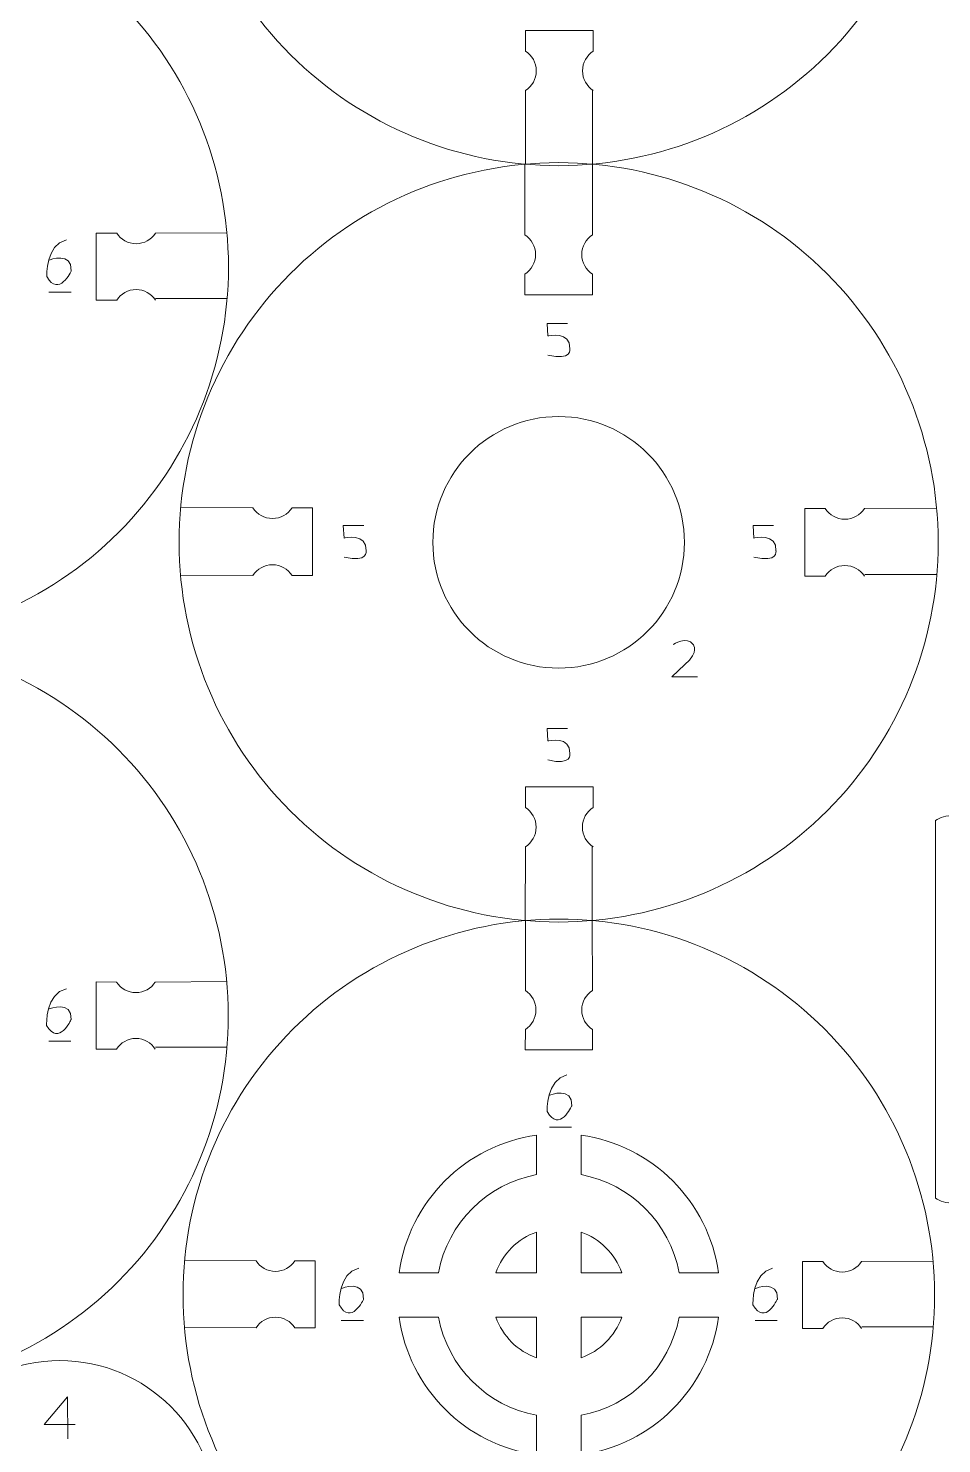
# Model space of a CAD drawing. Header units: centimetres. Extents: x -25 to 25, y -32.5 to 32.5.
# Drawn here: x -10.4 to -6.3, y -25.58 to -19.22 of the extents above; entities that cross this region are included whole.
import ezdxf

# ---------------------------------------------------------------- set-up
doc = ezdxf.new("R2010")
doc.units = ezdxf.units.CM
doc.header["$MEASUREMENT"] = 0
doc.layers.add('Capa 1', color=7, linetype='Continuous')

msp = doc.modelspace()

# ---------------------------------------------------------------- linework, layer by layer
at = {"layer": 'Capa 1', "color": 250, "lineweight": 9}
for points, knots in [([(-8.01809, -19.83582), (-8.47047, -19.83612), (-8.90445, -19.65669), (-9.2245, -19.33701), (-9.2245, -19.33701), (-9.5446, -19.01734), (-9.72458, -18.58143), (-9.72488, -18.12904), (-9.72488, -18.12904), (-9.72514, -17.67667), (-9.54573, -17.24271), (-9.22604, -16.92262), (-9.22604, -16.92262), (-8.90635, -16.60253), (-8.47047, -16.42256), (-8.01809, -16.42228), (-8.01809, -16.42228), (-7.5657, -16.42198), (-7.13172, -16.60142), (-6.81166, -16.92109), (-6.81166, -16.92109), (-6.49158, -17.24078), (-6.31159, -17.67667), (-6.31129, -18.12904), (-6.31129, -18.12904), (-6.31104, -18.58143), (-6.49046, -19.0154), (-6.81014, -19.33549), (-6.81014, -19.33549), (-7.12979, -19.65556), (-7.5657, -19.83555), (-8.01809, -19.83582)], [0, 0, 0, 0, 0.1111111, 0.1111111, 0.1111111, 0.1111111, 0.2222222, 0.2222222, 0.2222222, 0.2222222, 0.3333333, 0.3333333, 0.3333333, 0.3333333, 0.4444444, 0.4444444, 0.4444444, 0.4444444, 0.5555556, 0.5555556, 0.5555556, 0.5555556, 0.6666667, 0.6666667, 0.6666667, 0.6666667, 0.7777778, 0.7777778, 0.7777778, 0.7777778, 1, 1, 1, 1]), ([(-11.19352, -21.97965), (-11.64142, -21.97995), (-12.0711, -21.80229), (-12.38799, -21.48578), (-12.38799, -21.48578), (-12.70492, -21.16927), (-12.88311, -20.73768), (-12.88341, -20.28977), (-12.88341, -20.28977), (-12.88367, -19.84188), (-12.70603, -19.41221), (-12.38951, -19.09529), (-12.38951, -19.09529), (-12.07299, -18.77837), (-11.64142, -18.60018), (-11.19352, -18.59991), (-11.19352, -18.59991), (-10.74561, -18.59961), (-10.31593, -18.77727), (-9.99903, -19.09378), (-9.99903, -19.09378), (-9.68212, -19.4103), (-9.50392, -19.84188), (-9.50362, -20.28977), (-9.50362, -20.28977), (-9.50337, -20.73768), (-9.68101, -21.16735), (-9.99753, -21.48427), (-9.99753, -21.48427), (-10.31401, -21.80117), (-10.74561, -21.97938), (-11.19352, -21.97965)], [0, 0, 0, 0, 0.1111111, 0.1111111, 0.1111111, 0.1111111, 0.2222222, 0.2222222, 0.2222222, 0.2222222, 0.3333333, 0.3333333, 0.3333333, 0.3333333, 0.4444444, 0.4444444, 0.4444444, 0.4444444, 0.5555556, 0.5555556, 0.5555556, 0.5555556, 0.6666667, 0.6666667, 0.6666667, 0.6666667, 0.7777778, 0.7777778, 0.7777778, 0.7777778, 1, 1, 1, 1]), ([(-8.16757, -19.32107), (-8.16757, -19.32107), (-8.16768, -19.22856), (-8.16768, -19.22856), (-8.16768, -19.22856), (-8.16768, -19.22856), (-7.86322, -19.22856), (-7.86322, -19.22856), (-7.86322, -19.22856), (-7.86322, -19.22856), (-7.86322, -19.32109), (-7.86322, -19.32109)], [0, 0, 0, 0, 0.25, 0.25, 0.25, 0.25, 0.5, 0.5, 0.5, 0.5, 1, 1, 1, 1]), ([(-8.16757, -19.49735), (-8.13858, -19.47873), (-8.11937, -19.44621), (-8.11937, -19.40922), (-8.11937, -19.40922), (-8.11937, -19.37222), (-8.13858, -19.3397), (-8.16757, -19.32109)], [0, 0, 0, 0, 0.3333333, 0.3333333, 0.3333333, 0.3333333, 1, 1, 1, 1]), ([(-7.86322, -19.49735), (-7.8922, -19.47873), (-7.91141, -19.44621), (-7.91141, -19.40922), (-7.91141, -19.40922), (-7.91141, -19.37222), (-7.8922, -19.3397), (-7.86322, -19.32109)], [0, 0, 0, 0, 0.3333333, 0.3333333, 0.3333333, 0.3333333, 1, 1, 1, 1]), ([(-8.01884, -23.23586), (-8.47122, -23.23616), (-8.9052, -23.05673), (-9.22525, -22.73705), (-9.22525, -22.73705), (-9.54535, -22.41738), (-9.72533, -21.98147), (-9.72563, -21.52908), (-9.72563, -21.52908), (-9.72589, -21.07671), (-9.54648, -20.64275), (-9.22679, -20.32266), (-9.22679, -20.32266), (-8.9071, -20.00257), (-8.47122, -19.8226), (-8.01884, -19.82232), (-8.01884, -19.82232), (-7.56645, -19.82202), (-7.13247, -20.00146), (-6.81241, -20.32113), (-6.81241, -20.32113), (-6.49233, -20.64082), (-6.31234, -21.07671), (-6.31204, -21.52908), (-6.31204, -21.52908), (-6.31179, -21.98147), (-6.49121, -22.41544), (-6.81089, -22.73553), (-6.81089, -22.73553), (-7.13054, -23.0556), (-7.56645, -23.23559), (-8.01884, -23.23586)], [0, 0, 0, 0, 0.1111111, 0.1111111, 0.1111111, 0.1111111, 0.2222222, 0.2222222, 0.2222222, 0.2222222, 0.3333333, 0.3333333, 0.3333333, 0.3333333, 0.4444444, 0.4444444, 0.4444444, 0.4444444, 0.5555556, 0.5555556, 0.5555556, 0.5555556, 0.6666667, 0.6666667, 0.6666667, 0.6666667, 0.7777778, 0.7777778, 0.7777778, 0.7777778, 1, 1, 1, 1]), ([(-10.00631, -20.13912), (-10.00631, -20.13912), (-10.09791, -20.13901), (-10.09791, -20.13901), (-10.09791, -20.13901), (-10.09791, -20.13901), (-10.09791, -20.44046), (-10.09791, -20.44046), (-10.09791, -20.44046), (-10.09791, -20.44046), (-10.00629, -20.44046), (-10.00629, -20.44046)], [0, 0, 0, 0, 0.25, 0.25, 0.25, 0.25, 0.5, 0.5, 0.5, 0.5, 1, 1, 1, 1]), ([(-9.8318, -20.13912), (-9.85023, -20.16782), (-9.88243, -20.18684), (-9.91906, -20.18684), (-9.91906, -20.18684), (-9.95569, -20.18684), (-9.98789, -20.16782), (-10.00631, -20.13912)], [0, 0, 0, 0, 0.3333333, 0.3333333, 0.3333333, 0.3333333, 1, 1, 1, 1]), ([(-8.17089, -20.32328), (-8.1419, -20.30467), (-8.12269, -20.27215), (-8.12269, -20.23515), (-8.12269, -20.23515), (-8.12269, -20.19815), (-8.1419, -20.16563), (-8.17089, -20.14703)], [0, 0, 0, 0, 0.3333333, 0.3333333, 0.3333333, 0.3333333, 1, 1, 1, 1]), ([(-7.86653, -20.32328), (-7.89552, -20.30467), (-7.91473, -20.27215), (-7.91473, -20.23515), (-7.91473, -20.23515), (-7.91473, -20.19815), (-7.89552, -20.16563), (-7.86653, -20.14703)], [0, 0, 0, 0, 0.3333333, 0.3333333, 0.3333333, 0.3333333, 1, 1, 1, 1]), ([(-8.17089, -20.32329), (-8.17089, -20.32329), (-8.171, -20.41581), (-8.171, -20.41581), (-8.171, -20.41581), (-8.171, -20.41581), (-7.86653, -20.41581), (-7.86653, -20.41581), (-7.86653, -20.41581), (-7.86653, -20.41581), (-7.86653, -20.32327), (-7.86653, -20.32327)], [0, 0, 0, 0, 0.25, 0.25, 0.25, 0.25, 0.5, 0.5, 0.5, 0.5, 1, 1, 1, 1]), ([(-9.8318, -20.44046), (-9.85023, -20.41176), (-9.88243, -20.39274), (-9.91906, -20.39274), (-9.91906, -20.39274), (-9.95569, -20.39274), (-9.98789, -20.41176), (-10.00631, -20.44046)], [0, 0, 0, 0, 0.3333333, 0.3333333, 0.3333333, 0.3333333, 1, 1, 1, 1]), ([(-8.58444, -21.52909), (-8.58444, -21.84147), (-8.33121, -22.09467), (-8.01885, -22.09467), (-8.01885, -22.09467), (-7.70649, -22.09471), (-7.45325, -21.84147), (-7.45325, -21.52909), (-7.45325, -21.52909), (-7.45324, -21.2167), (-7.70649, -20.9635), (-8.01884, -20.9635), (-8.01884, -20.9635), (-8.33121, -20.96349), (-8.58444, -21.2167), (-8.58444, -21.52909)], [0, 0, 0, 0, 0.2, 0.2, 0.2, 0.2, 0.4, 0.4, 0.4, 0.4, 0.6, 0.6, 0.6, 0.6, 1, 1, 1, 1]), ([(-9.21784, -21.37369), (-9.23646, -21.40268), (-9.26898, -21.42189), (-9.30597, -21.42189), (-9.30597, -21.42189), (-9.34297, -21.42189), (-9.37549, -21.40268), (-9.3941, -21.37369)], [0, 0, 0, 0, 0.3333333, 0.3333333, 0.3333333, 0.3333333, 1, 1, 1, 1]), ([(-9.21784, -21.37369), (-9.21784, -21.37369), (-9.12533, -21.37358), (-9.12533, -21.37358), (-9.12533, -21.37358), (-9.12533, -21.37358), (-9.12533, -21.67805), (-9.12533, -21.67805), (-9.12533, -21.67805), (-9.12533, -21.67805), (-9.21786, -21.67805), (-9.21786, -21.67805)], [0, 0, 0, 0, 0.25, 0.25, 0.25, 0.25, 0.5, 0.5, 0.5, 0.5, 1, 1, 1, 1]), ([(-6.81976, -21.37692), (-6.81976, -21.37692), (-6.91227, -21.37681), (-6.91227, -21.37681), (-6.91227, -21.37681), (-6.91227, -21.37681), (-6.91227, -21.68128), (-6.91227, -21.68128), (-6.91227, -21.68128), (-6.91227, -21.68128), (-6.81974, -21.68128), (-6.81974, -21.68128)], [0, 0, 0, 0, 0.25, 0.25, 0.25, 0.25, 0.5, 0.5, 0.5, 0.5, 1, 1, 1, 1]), ([(-6.6435, -21.37692), (-6.66212, -21.40591), (-6.69464, -21.42512), (-6.73164, -21.42512), (-6.73164, -21.42512), (-6.76863, -21.42512), (-6.80115, -21.40591), (-6.81976, -21.37692)], [0, 0, 0, 0, 0.3333333, 0.3333333, 0.3333333, 0.3333333, 1, 1, 1, 1]), ([(-9.21784, -21.67805), (-9.23646, -21.64906), (-9.26898, -21.62985), (-9.30597, -21.62985), (-9.30597, -21.62985), (-9.34297, -21.62985), (-9.37549, -21.64906), (-9.3941, -21.67805)], [0, 0, 0, 0, 0.3333333, 0.3333333, 0.3333333, 0.3333333, 1, 1, 1, 1]), ([(-6.6435, -21.68128), (-6.66212, -21.65229), (-6.69464, -21.63308), (-6.73164, -21.63308), (-6.73164, -21.63308), (-6.76863, -21.63308), (-6.80115, -21.65229), (-6.81976, -21.68128)], [0, 0, 0, 0, 0.3333333, 0.3333333, 0.3333333, 0.3333333, 1, 1, 1, 1]), ([(-11.19426, -25.34603), (-11.64216, -25.34633), (-12.07184, -25.16867), (-12.38873, -24.85216), (-12.38873, -24.85216), (-12.70566, -24.53565), (-12.88385, -24.10406), (-12.88415, -23.65615), (-12.88415, -23.65615), (-12.88441, -23.20826), (-12.70677, -22.77859), (-12.39025, -22.46167), (-12.39025, -22.46167), (-12.07373, -22.14475), (-11.64216, -21.96656), (-11.19426, -21.96629), (-11.19426, -21.96629), (-10.74635, -21.96599), (-10.31667, -22.14365), (-9.99977, -22.46016), (-9.99977, -22.46016), (-9.68286, -22.77668), (-9.50466, -23.20826), (-9.50436, -23.65615), (-9.50436, -23.65615), (-9.50411, -24.10406), (-9.68175, -24.53373), (-9.99827, -24.85065), (-9.99827, -24.85065), (-10.31475, -25.16755), (-10.74635, -25.34576), (-11.19426, -25.34603)], [0, 0, 0, 0, 0.1111111, 0.1111111, 0.1111111, 0.1111111, 0.2222222, 0.2222222, 0.2222222, 0.2222222, 0.3333333, 0.3333333, 0.3333333, 0.3333333, 0.4444444, 0.4444444, 0.4444444, 0.4444444, 0.5555556, 0.5555556, 0.5555556, 0.5555556, 0.6666667, 0.6666667, 0.6666667, 0.6666667, 0.7777778, 0.7777778, 0.7777778, 0.7777778, 1, 1, 1, 1]), ([(-8.16832, -22.72111), (-8.16832, -22.72111), (-8.16843, -22.6286), (-8.16843, -22.6286), (-8.16843, -22.6286), (-8.16843, -22.6286), (-7.86397, -22.6286), (-7.86397, -22.6286), (-7.86397, -22.6286), (-7.86397, -22.6286), (-7.86397, -22.72113), (-7.86397, -22.72113)], [0, 0, 0, 0, 0.25, 0.25, 0.25, 0.25, 0.5, 0.5, 0.5, 0.5, 1, 1, 1, 1]), ([(-8.16832, -22.89739), (-8.13933, -22.87877), (-8.12012, -22.84625), (-8.12012, -22.80926), (-8.12012, -22.80926), (-8.12012, -22.77226), (-8.13933, -22.73974), (-8.16832, -22.72113)], [0, 0, 0, 0, 0.3333333, 0.3333333, 0.3333333, 0.3333333, 1, 1, 1, 1]), ([(-7.86397, -22.89739), (-7.89295, -22.87877), (-7.91216, -22.84625), (-7.91216, -22.80926), (-7.91216, -22.80926), (-7.91216, -22.77226), (-7.89295, -22.73974), (-7.86397, -22.72113)], [0, 0, 0, 0, 0.3333333, 0.3333333, 0.3333333, 0.3333333, 1, 1, 1, 1]), ([(-8.01808, -26.60217), (-8.46598, -26.60247), (-8.89566, -26.42481), (-9.21255, -26.1083), (-9.21255, -26.1083), (-9.52948, -25.79179), (-9.70767, -25.3602), (-9.70797, -24.91229), (-9.70797, -24.91229), (-9.70823, -24.4644), (-9.53059, -24.03473), (-9.21407, -23.71781), (-9.21407, -23.71781), (-8.89755, -23.40089), (-8.46598, -23.2227), (-8.01808, -23.22243), (-8.01808, -23.22243), (-7.57017, -23.22213), (-7.14049, -23.39979), (-6.82359, -23.7163), (-6.82359, -23.7163), (-6.50668, -24.03282), (-6.32848, -24.4644), (-6.32818, -24.91229), (-6.32818, -24.91229), (-6.32793, -25.3602), (-6.50557, -25.78987), (-6.82209, -26.10679), (-6.82209, -26.10679), (-7.13857, -26.42369), (-7.57017, -26.6019), (-8.01808, -26.60217)], [0, 0, 0, 0, 0.1111111, 0.1111111, 0.1111111, 0.1111111, 0.2222222, 0.2222222, 0.2222222, 0.2222222, 0.3333333, 0.3333333, 0.3333333, 0.3333333, 0.4444444, 0.4444444, 0.4444444, 0.4444444, 0.5555556, 0.5555556, 0.5555556, 0.5555556, 0.6666667, 0.6666667, 0.6666667, 0.6666667, 0.7777778, 0.7777778, 0.7777778, 0.7777778, 1, 1, 1, 1]), ([(-10.00705, -23.5055), (-10.00705, -23.5055), (-10.09865, -23.50539), (-10.09865, -23.50539), (-10.09865, -23.50539), (-10.09865, -23.50539), (-10.09865, -23.80684), (-10.09865, -23.80684), (-10.09865, -23.80684), (-10.09865, -23.80684), (-10.00703, -23.80684), (-10.00703, -23.80684)], [0, 0, 0, 0, 0.25, 0.25, 0.25, 0.25, 0.5, 0.5, 0.5, 0.5, 1, 1, 1, 1]), ([(-9.83254, -23.5055), (-9.85097, -23.5342), (-9.88317, -23.55322), (-9.9198, -23.55322), (-9.9198, -23.55322), (-9.95643, -23.55322), (-9.98863, -23.5342), (-10.00705, -23.5055)], [0, 0, 0, 0, 0.3333333, 0.3333333, 0.3333333, 0.3333333, 1, 1, 1, 1]), ([(-8.16862, -23.71843), (-8.13992, -23.7), (-8.1209, -23.6678), (-8.1209, -23.63117), (-8.1209, -23.63117), (-8.1209, -23.59454), (-8.13992, -23.56234), (-8.16862, -23.54392)], [0, 0, 0, 0, 0.3333333, 0.3333333, 0.3333333, 0.3333333, 1, 1, 1, 1]), ([(-7.86728, -23.71843), (-7.89598, -23.7), (-7.915, -23.6678), (-7.915, -23.63117), (-7.915, -23.63117), (-7.915, -23.59454), (-7.89598, -23.56234), (-7.86728, -23.54392)], [0, 0, 0, 0, 0.3333333, 0.3333333, 0.3333333, 0.3333333, 1, 1, 1, 1]), ([(-8.16862, -23.71844), (-8.16862, -23.71844), (-8.16873, -23.81004), (-8.16873, -23.81004), (-8.16873, -23.81004), (-8.16873, -23.81004), (-7.86728, -23.81004), (-7.86728, -23.81004), (-7.86728, -23.81004), (-7.86728, -23.81004), (-7.86728, -23.71842), (-7.86728, -23.71842)], [0, 0, 0, 0, 0.25, 0.25, 0.25, 0.25, 0.5, 0.5, 0.5, 0.5, 1, 1, 1, 1]), ([(-9.83254, -23.80684), (-9.85097, -23.77814), (-9.88317, -23.75912), (-9.9198, -23.75912), (-9.9198, -23.75912), (-9.95643, -23.75912), (-9.98863, -23.77814), (-10.00705, -23.80684)], [0, 0, 0, 0, 0.3333333, 0.3333333, 0.3333333, 0.3333333, 1, 1, 1, 1]), ([(-8.73623, -24.81231), (-8.69202, -24.49192), (-8.43847, -24.23841), (-8.11808, -24.1942), (-8.11808, -24.1942), (-8.11808, -24.1942), (-8.11808, -24.3714), (-8.11808, -24.3714), (-8.11808, -24.3714), (-8.34166, -24.41247), (-8.51792, -24.58873), (-8.55899, -24.81231), (-8.55899, -24.81231), (-8.55899, -24.81231), (-8.73623, -24.81231), (-8.73623, -24.81231)], [0, 0, 0, 0, 0.2, 0.2, 0.2, 0.2, 0.4, 0.4, 0.4, 0.4, 0.6, 0.6, 0.6, 0.6, 1, 1, 1, 1]), ([(-7.91808, -24.1942), (-7.59769, -24.23841), (-7.34414, -24.49192), (-7.29993, -24.81231), (-7.29993, -24.81231), (-7.29993, -24.81231), (-7.47717, -24.81231), (-7.47717, -24.81231), (-7.47717, -24.81231), (-7.51824, -24.58873), (-7.6945, -24.41247), (-7.91808, -24.3714), (-7.91808, -24.3714), (-7.91808, -24.3714), (-7.91808, -24.1942), (-7.91808, -24.1942)], [0, 0, 0, 0, 0.2, 0.2, 0.2, 0.2, 0.4, 0.4, 0.4, 0.4, 0.6, 0.6, 0.6, 0.6, 1, 1, 1, 1]), ([(-8.30099, -24.81231), (-8.27086, -24.72708), (-8.20331, -24.65953), (-8.11808, -24.6294), (-8.11808, -24.6294), (-8.11808, -24.6294), (-8.11808, -24.81231), (-8.11808, -24.81231), (-8.11808, -24.81231), (-8.11808, -24.81231), (-8.30099, -24.81231), (-8.30099, -24.81231)], [0, 0, 0, 0, 0.25, 0.25, 0.25, 0.25, 0.5, 0.5, 0.5, 0.5, 1, 1, 1, 1]), ([(-7.91808, -24.6294), (-7.83285, -24.65953), (-7.7653, -24.72708), (-7.73517, -24.81231), (-7.73517, -24.81231), (-7.73517, -24.81231), (-7.91808, -24.81231), (-7.91808, -24.81231), (-7.91808, -24.81231), (-7.91808, -24.81231), (-7.91808, -24.6294), (-7.91808, -24.6294)], [0, 0, 0, 0, 0.25, 0.25, 0.25, 0.25, 0.5, 0.5, 0.5, 0.5, 1, 1, 1, 1]), ([(-9.20521, -24.75844), (-9.22364, -24.78714), (-9.25584, -24.80616), (-9.29247, -24.80616), (-9.29247, -24.80616), (-9.3291, -24.80616), (-9.3613, -24.78714), (-9.37972, -24.75844)], [0, 0, 0, 0, 0.3333333, 0.3333333, 0.3333333, 0.3333333, 1, 1, 1, 1]), ([(-9.20521, -24.75844), (-9.20521, -24.75844), (-9.11361, -24.75833), (-9.11361, -24.75833), (-9.11361, -24.75833), (-9.11361, -24.75833), (-9.11361, -25.05978), (-9.11361, -25.05978), (-9.11361, -25.05978), (-9.11361, -25.05978), (-9.20523, -25.05978), (-9.20523, -25.05978)], [0, 0, 0, 0, 0.25, 0.25, 0.25, 0.25, 0.5, 0.5, 0.5, 0.5, 1, 1, 1, 1]), ([(-6.83087, -24.76164), (-6.83087, -24.76164), (-6.92247, -24.76153), (-6.92247, -24.76153), (-6.92247, -24.76153), (-6.92247, -24.76153), (-6.92247, -25.06298), (-6.92247, -25.06298), (-6.92247, -25.06298), (-6.92247, -25.06298), (-6.83085, -25.06298), (-6.83085, -25.06298)], [0, 0, 0, 0, 0.25, 0.25, 0.25, 0.25, 0.5, 0.5, 0.5, 0.5, 1, 1, 1, 1]), ([(-6.65636, -24.76164), (-6.67479, -24.79034), (-6.70699, -24.80936), (-6.74362, -24.80936), (-6.74362, -24.80936), (-6.78025, -24.80936), (-6.81245, -24.79034), (-6.83087, -24.76164)], [0, 0, 0, 0, 0.3333333, 0.3333333, 0.3333333, 0.3333333, 1, 1, 1, 1]), ([(-9.20521, -25.05978), (-9.22364, -25.03108), (-9.25584, -25.01206), (-9.29247, -25.01206), (-9.29247, -25.01206), (-9.3291, -25.01206), (-9.3613, -25.03108), (-9.37972, -25.05978)], [0, 0, 0, 0, 0.3333333, 0.3333333, 0.3333333, 0.3333333, 1, 1, 1, 1]), ([(-8.11808, -25.63042), (-8.43847, -25.58621), (-8.69202, -25.3327), (-8.73623, -25.01231), (-8.73623, -25.01231), (-8.73623, -25.01231), (-8.55899, -25.01231), (-8.55899, -25.01231), (-8.55899, -25.01231), (-8.51792, -25.23589), (-8.34166, -25.41215), (-8.11808, -25.45322), (-8.11808, -25.45322), (-8.11808, -25.45322), (-8.11808, -25.63042), (-8.11808, -25.63042)], [0, 0, 0, 0, 0.2, 0.2, 0.2, 0.2, 0.4, 0.4, 0.4, 0.4, 0.6, 0.6, 0.6, 0.6, 1, 1, 1, 1]), ([(-8.11808, -25.19522), (-8.20331, -25.16509), (-8.27086, -25.09754), (-8.30099, -25.01231), (-8.30099, -25.01231), (-8.30099, -25.01231), (-8.11808, -25.01231), (-8.11808, -25.01231), (-8.11808, -25.01231), (-8.11808, -25.01231), (-8.11808, -25.19522), (-8.11808, -25.19522)], [0, 0, 0, 0, 0.25, 0.25, 0.25, 0.25, 0.5, 0.5, 0.5, 0.5, 1, 1, 1, 1]), ([(-7.29993, -25.01231), (-7.34414, -25.3327), (-7.59769, -25.58621), (-7.91808, -25.63042), (-7.91808, -25.63042), (-7.91808, -25.63042), (-7.91808, -25.45322), (-7.91808, -25.45322), (-7.91808, -25.45322), (-7.6945, -25.41215), (-7.51824, -25.23589), (-7.47717, -25.01231), (-7.47717, -25.01231), (-7.47717, -25.01231), (-7.29993, -25.01231), (-7.29993, -25.01231)], [0, 0, 0, 0, 0.2, 0.2, 0.2, 0.2, 0.4, 0.4, 0.4, 0.4, 0.6, 0.6, 0.6, 0.6, 1, 1, 1, 1]), ([(-7.73517, -25.01231), (-7.7653, -25.09754), (-7.83285, -25.16509), (-7.91808, -25.19522), (-7.91808, -25.19522), (-7.91808, -25.19522), (-7.91808, -25.01231), (-7.91808, -25.01231), (-7.91808, -25.01231), (-7.91808, -25.01231), (-7.73517, -25.01231), (-7.73517, -25.01231)], [0, 0, 0, 0, 0.25, 0.25, 0.25, 0.25, 0.5, 0.5, 0.5, 0.5, 1, 1, 1, 1]), ([(-6.65636, -25.06298), (-6.67479, -25.03428), (-6.70699, -25.01526), (-6.74362, -25.01526), (-6.74362, -25.01526), (-6.78025, -25.01526), (-6.81245, -25.03428), (-6.83087, -25.06298)], [0, 0, 0, 0, 0.3333333, 0.3333333, 0.3333333, 0.3333333, 1, 1, 1, 1]), ([(-10.11223, -26.01163), (-10.11223, -26.01163), (-10.11223, -26.60216), (-10.11223, -26.60216), (-10.11223, -26.60216), (-9.79463, -26.53339), (-9.55667, -26.25083), (-9.55667, -25.91264), (-9.55667, -25.91264), (-9.55667, -25.52296), (-9.87256, -25.20708), (-10.26223, -25.20708), (-10.26223, -25.20708), (-10.6519, -25.20708), (-10.96779, -25.52296), (-10.96779, -25.91264), (-10.96779, -25.91264), (-10.96779, -26.25083), (-10.72983, -26.5334), (-10.41223, -26.60216), (-10.41223, -26.60216), (-10.41223, -26.60216), (-10.41224, -26.01179), (-10.41224, -26.01179)], [0, 0, 0, 0, 0.1428571, 0.1428571, 0.1428571, 0.1428571, 0.2857143, 0.2857143, 0.2857143, 0.2857143, 0.4285714, 0.4285714, 0.4285714, 0.4285714, 0.5714286, 0.5714286, 0.5714286, 0.5714286, 0.7142857, 0.7142857, 0.7142857, 0.7142857, 1, 1, 1, 1])]:
    msp.add_open_spline(points, degree=3, knots=knots, dxfattribs=at)
for points in [[(-8.16822, -19.82931), (-8.16822, -19.82931), (-8.16757, -19.49735), (-8.16757, -19.49735)], [(-7.86686, -19.4949), (-7.86686, -19.4949), (-7.86677, -19.82901), (-7.86677, -19.82901)], [(-8.17089, -20.14703), (-8.17089, -20.14703), (-8.17072, -19.82918), (-8.17072, -19.82918)], [(-7.86677, -19.82901), (-7.86677, -19.82901), (-7.86653, -20.14703), (-7.86653, -20.14703)], [(-9.8318, -20.13912), (-9.8318, -20.13912), (-9.51059, -20.13754), (-9.51059, -20.13754)], [(-9.5096, -20.43273), (-9.5096, -20.43273), (-9.83101, -20.43265), (-9.83101, -20.43265)], [(-9.71857, -21.37275), (-9.71857, -21.37275), (-9.3941, -21.37369), (-9.3941, -21.37369)], [(-6.6435, -21.37692), (-6.6435, -21.37692), (-6.31908, -21.37533), (-6.31908, -21.37533)], [(-9.3941, -21.67805), (-9.3941, -21.67805), (-9.71912, -21.67669), (-9.71912, -21.67669)], [(-6.31808, -21.67347), (-6.31808, -21.67347), (-6.64271, -21.67339), (-6.64271, -21.67339)], [(-8.16897, -23.22935), (-8.16897, -23.22935), (-8.16832, -22.89739), (-8.16832, -22.89739)], [(-7.86761, -22.89494), (-7.86761, -22.89494), (-7.86752, -23.22905), (-7.86752, -23.22905)], [(-8.16862, -23.54392), (-8.16862, -23.54392), (-8.16846, -23.22922), (-8.16846, -23.22922)], [(-7.86752, -23.22905), (-7.86752, -23.22905), (-7.86728, -23.54392), (-7.86728, -23.54392)], [(-9.83254, -23.5055), (-9.83254, -23.5055), (-9.51133, -23.50392), (-9.51133, -23.50392)], [(-9.51034, -23.79911), (-9.51034, -23.79911), (-9.83175, -23.79903), (-9.83175, -23.79903)], [(-9.70098, -24.75751), (-9.70098, -24.75751), (-9.37972, -24.75844), (-9.37972, -24.75844)], [(-6.65636, -24.76164), (-6.65636, -24.76164), (-6.33515, -24.76006), (-6.33515, -24.76006)], [(-9.37972, -25.05978), (-9.37972, -25.05978), (-9.70153, -25.05844), (-9.70153, -25.05844)], [(-6.33416, -25.05525), (-6.33416, -25.05525), (-6.65557, -25.05517), (-6.65557, -25.05517)]]:
    msp.add_open_spline(points, degree=3, dxfattribs=at)
at = {"layer": 'Capa 1', "color": 22, "lineweight": 5}
for points, knots in [([(-10.30933, -20.26017), (-10.30933, -20.26017), (-10.20549, -20.21962), (-10.21044, -20.30828), (-10.21044, -20.30828), (-10.21044, -20.30828), (-10.26563, -20.43005), (-10.32089, -20.33436), (-10.32089, -20.33436), (-10.32089, -20.33436), (-10.32583, -20.18929), (-10.23192, -20.16953)], [0, 0, 0, 0, 0.25, 0.25, 0.25, 0.25, 0.5, 0.5, 0.5, 0.5, 1, 1, 1, 1]), ([(-7.97921, -20.54553), (-7.97921, -20.54553), (-8.07068, -20.54498), (-8.07068, -20.54498), (-8.07068, -20.54498), (-8.07068, -20.54498), (-8.06739, -20.60136), (-8.06739, -20.60136)], [0, 0, 0, 0, 0.3333333, 0.3333333, 0.3333333, 0.3333333, 1, 1, 1, 1]), ([(-8.06739, -20.60136), (-8.06739, -20.60136), (-7.9623, -20.5773), (-7.96848, -20.65853), (-7.96848, -20.65853), (-7.96848, -20.65853), (-7.95737, -20.71422), (-8.06739, -20.68701)], [0, 0, 0, 0, 0.3333333, 0.3333333, 0.3333333, 0.3333333, 1, 1, 1, 1]), ([(-8.89563, -21.45394), (-8.89563, -21.45394), (-8.9871, -21.45339), (-8.9871, -21.45339), (-8.9871, -21.45339), (-8.9871, -21.45339), (-8.98381, -21.50977), (-8.98381, -21.50977)], [0, 0, 0, 0, 0.3333333, 0.3333333, 0.3333333, 0.3333333, 1, 1, 1, 1]), ([(-8.98381, -21.50977), (-8.98381, -21.50977), (-8.87872, -21.48571), (-8.8849, -21.56694), (-8.8849, -21.56694), (-8.8849, -21.56694), (-8.87379, -21.62263), (-8.98381, -21.59542)], [0, 0, 0, 0, 0.3333333, 0.3333333, 0.3333333, 0.3333333, 1, 1, 1, 1]), ([(-7.05237, -21.45394), (-7.05237, -21.45394), (-7.14384, -21.45339), (-7.14384, -21.45339), (-7.14384, -21.45339), (-7.14384, -21.45339), (-7.14055, -21.50977), (-7.14055, -21.50977)], [0, 0, 0, 0, 0.3333333, 0.3333333, 0.3333333, 0.3333333, 1, 1, 1, 1]), ([(-7.14055, -21.50977), (-7.14055, -21.50977), (-7.03546, -21.48571), (-7.04164, -21.56694), (-7.04164, -21.56694), (-7.04164, -21.56694), (-7.03053, -21.62263), (-7.14055, -21.59542)], [0, 0, 0, 0, 0.3333333, 0.3333333, 0.3333333, 0.3333333, 1, 1, 1, 1]), ([(-7.50333, -21.98872), (-7.50333, -21.98872), (-7.4415, -21.94791), (-7.41434, -21.98872), (-7.41434, -21.98872), (-7.41434, -21.98872), (-7.38342, -22.01962), (-7.45141, -22.07896)], [0, 0, 0, 0, 0.3333333, 0.3333333, 0.3333333, 0.3333333, 1, 1, 1, 1]), ([(-7.45141, -22.07896), (-7.45141, -22.07896), (-7.50949, -22.13334), (-7.50949, -22.13334), (-7.50949, -22.13334), (-7.50949, -22.13334), (-7.39417, -22.13334), (-7.39417, -22.13334)], [0, 0, 0, 0, 0.3333333, 0.3333333, 0.3333333, 0.3333333, 1, 1, 1, 1]), ([(-7.97921, -22.36585), (-7.97921, -22.36585), (-8.07068, -22.3653), (-8.07068, -22.3653), (-8.07068, -22.3653), (-8.07068, -22.3653), (-8.06739, -22.42168), (-8.06739, -22.42168)], [0, 0, 0, 0, 0.3333333, 0.3333333, 0.3333333, 0.3333333, 1, 1, 1, 1]), ([(-8.06739, -22.42168), (-8.06739, -22.42168), (-7.9623, -22.39762), (-7.96848, -22.47885), (-7.96848, -22.47885), (-7.96848, -22.47885), (-7.95737, -22.53454), (-8.06739, -22.50733)], [0, 0, 0, 0, 0.3333333, 0.3333333, 0.3333333, 0.3333333, 1, 1, 1, 1]), ([(-10.31007, -23.62655), (-10.31007, -23.62655), (-10.20623, -23.586), (-10.21118, -23.67466), (-10.21118, -23.67466), (-10.21118, -23.67466), (-10.26637, -23.79643), (-10.32163, -23.70074), (-10.32163, -23.70074), (-10.32163, -23.70074), (-10.32657, -23.55567), (-10.23266, -23.53591)], [0, 0, 0, 0, 0.25, 0.25, 0.25, 0.25, 0.5, 0.5, 0.5, 0.5, 1, 1, 1, 1]), ([(-8.05893, -24.01398), (-8.05893, -24.01398), (-7.95509, -23.97343), (-7.96004, -24.06209), (-7.96004, -24.06209), (-7.96004, -24.06209), (-8.01523, -24.18386), (-8.07049, -24.08817), (-8.07049, -24.08817), (-8.07049, -24.08817), (-8.07543, -23.9431), (-7.98152, -23.92334)], [0, 0, 0, 0, 0.25, 0.25, 0.25, 0.25, 0.5, 0.5, 0.5, 0.5, 1, 1, 1, 1]), ([(-8.9948, -24.88269), (-8.9948, -24.88269), (-8.89096, -24.84214), (-8.89591, -24.9308), (-8.89591, -24.9308), (-8.89591, -24.9308), (-8.9511, -25.05257), (-9.00636, -24.95688), (-9.00636, -24.95688), (-9.00636, -24.95688), (-9.0113, -24.81181), (-8.91739, -24.79205)], [0, 0, 0, 0, 0.25, 0.25, 0.25, 0.25, 0.5, 0.5, 0.5, 0.5, 1, 1, 1, 1]), ([(-7.13389, -24.88269), (-7.13389, -24.88269), (-7.03005, -24.84214), (-7.035, -24.9308), (-7.035, -24.9308), (-7.035, -24.9308), (-7.09019, -25.05257), (-7.14545, -24.95688), (-7.14545, -24.95688), (-7.14545, -24.95688), (-7.15039, -24.81181), (-7.05648, -24.79205)], [0, 0, 0, 0, 0.25, 0.25, 0.25, 0.25, 0.5, 0.5, 0.5, 0.5, 1, 1, 1, 1]), ([(-10.19241, -25.49448), (-10.19241, -25.49448), (-10.33207, -25.49448), (-10.33207, -25.49448), (-10.33207, -25.49448), (-10.33207, -25.49448), (-10.22702, -25.37087), (-10.22702, -25.37087), (-10.22702, -25.37087), (-10.22702, -25.37087), (-10.22581, -25.55878), (-10.22581, -25.55878)], [0, 0, 0, 0, 0.25, 0.25, 0.25, 0.25, 0.5, 0.5, 0.5, 0.5, 1, 1, 1, 1])]:
    msp.add_open_spline(points, degree=3, knots=knots, dxfattribs=at)
at = {"layer": 'Capa 1', "color": 240, "lineweight": 9}
for points in [[(-10.31072, -20.40478), (-10.31072, -20.40478), (-10.2115, -20.40478), (-10.2115, -20.40478)], [(-10.31146, -23.77116), (-10.31146, -23.77116), (-10.21224, -23.77116), (-10.21224, -23.77116)], [(-8.06032, -24.15859), (-8.06032, -24.15859), (-7.9611, -24.15859), (-7.9611, -24.15859)], [(-8.99619, -25.0273), (-8.99619, -25.0273), (-8.89697, -25.0273), (-8.89697, -25.0273)], [(-7.13528, -25.0273), (-7.13528, -25.0273), (-7.03606, -25.0273), (-7.03606, -25.0273)]]:
    msp.add_open_spline(points, degree=3, dxfattribs=at)
at = {"layer": 'Capa 1', "color": 250, "lineweight": 18}
for points in [[(-6.32419, -22.7799), (-6.30623, -22.76591), (-6.27484, -22.75664), (-6.23912, -22.75664), (-6.23912, -22.75664), (-6.20341, -22.75664), (-6.17202, -22.76591), (-6.15406, -22.7799)], [(-6.32419, -24.47662), (-6.30623, -24.49061), (-6.27484, -24.49988), (-6.23912, -24.49988), (-6.23912, -24.49988), (-6.20341, -24.49988), (-6.17202, -24.49061), (-6.15406, -24.47662)]]:
    msp.add_open_spline(points, degree=3, knots=[0, 0, 0, 0, 0.3333333, 0.3333333, 0.3333333, 0.3333333, 1, 1, 1, 1], dxfattribs=at)
msp.add_open_spline([(-6.32419, -22.7799), (-6.32419, -22.7799), (-6.32419, -24.47667), (-6.32419, -24.47667)], degree=3, dxfattribs=at)

doc.saveas('drawing.dxf')
